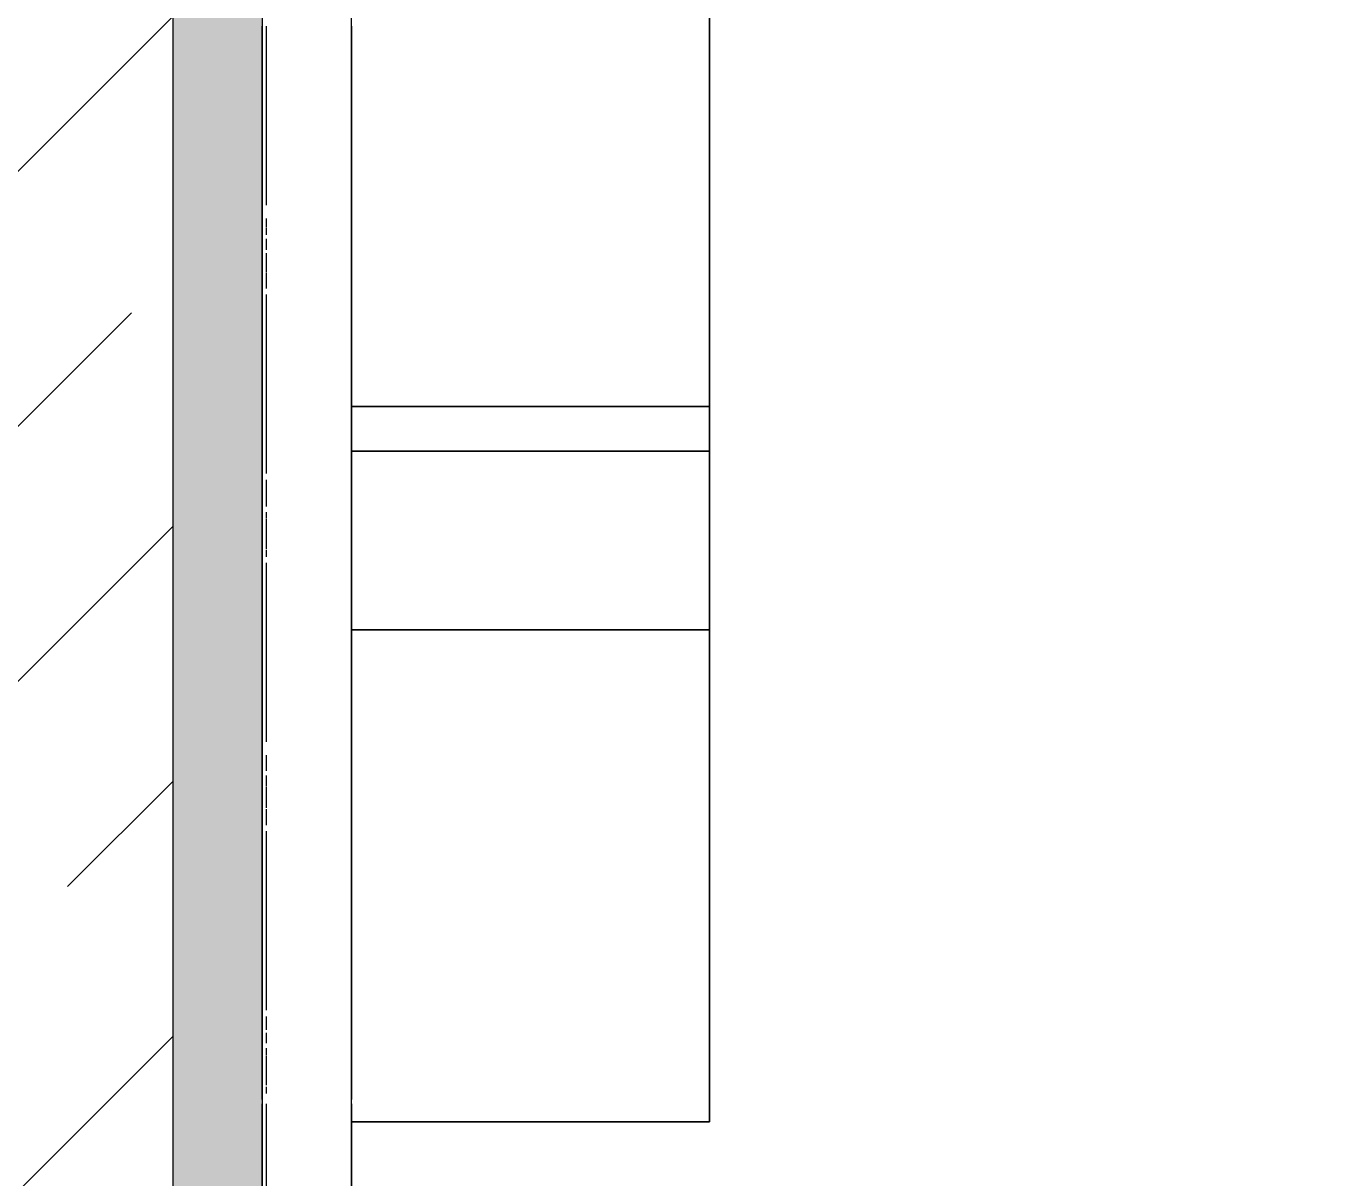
# Model space of a CAD drawing. Header units: millimetres. Extents: x 81494 to 296443, y -8553 to 29000.
# Drawn here: x 100767.2 to 101060.5, y 18767 to 19024.5 of the extents above; entities that cross this region are included whole.
import ezdxf

# ---------------------------------------------------------------- set-up
doc = ezdxf.new("R2010")
doc.units = ezdxf.units.MM
for name, color, linetype, lineweight in [('A-ANNO-DIMS', 7, 'Continuous', 9), ('A-ANNO-DIMS-100', 7, 'Continuous', 9), ('A-WALL', 7, 'Continuous', 9), ('I-WALL', 7, 'Continuous', 9)]:
    doc.layers.add(name, color=color, linetype=linetype, lineweight=lineweight)
for name, color, linetype, lineweight, true_color in [('A-WALL-1', 9, 'Continuous', 9, 0x808080), ('A-WALL-FNSH-1', 9, 'Continuous', 9, 0x808080), ('I-FURN-1', 9, 'Continuous', 9, 0x808080)]:
    doc.layers.add(name, color=color, linetype=linetype, lineweight=lineweight, true_color=true_color)
doc.styles.add('ISOCPEUR_1', font='isocpeur.ttf', dxfattribs={"width": 0.9, "height": 200})
doc.dimstyles.new('ISO-2_0_0_9К_Средний_округл2', dxfattribs={"dimscale": 304.8, "dimtxt": 199.196235, "dimasz": 0.492126, "dimexe": 0.393701, "dimexo": 0, "dimgap": 0, "dimtad": 1, "dimdec": 0, "dimrnd": 10, "dimzin": 0, "dimdsep": 46, "dimtxsty": 'ISOCPEUR_1', "dimblk1": 'OBLIQUE', "dimblk2": 'OBLIQUE', "dimsah": 1, "dimcen": 0.09, "dimdle": 0.393701, "dimazin": 0, "dimtfac": 1, "dimtdec": 4, "dimtix": 1, "dimtmove": 0, "dimatfit": 3, "dimfxl": 1, "dimtvp": 1, "dimtolj": 1, "dimtzin": 0, "dimarcsym": 2})

# ---------------------------------------------------------------- blocks, each defined once
blk = doc.blocks.new('Бизиборд лего - бизиборд 1_21б-32328682-План расстановки мебели и оборудования 1 этажа в осях 23_1-33')
at = {"layer": 'I-FURN-1'}
for p, q in [((315, 100), (-35.37, 100)), ((-35.37, 100), (315, 100)), ((315, 100), (15, 100)), ((15, 100), (315, 100)), ((365, 100), (315, 100)), ((315, 100), (365, 100)), ((315, 20), (315, 100)), ((315, 100), (315, 20)), ((365, 100), (325, 100)), ((325, 100), (325, 20)), ((325, 20), (325, 100)), ((325, 100), (365, 100)), ((365, 100), (325, 100)), ((325, 100), (325, 20)), ((325, 20), (325, 100)), ((325, 100), (365, 100)), ((475, 100), (365, 100)), ((365, 100), (475, 100)), ((475, 100), (365, 100)), ((365, 100), (475, 100)), ((365, 20), (365, 100)), ((365, 100), (365, 20)), ((475, 20), (475, 100)), ((475, 100), (475, 20)), ((475, 20), (475, 100)), ((475, 100), (475, 20)), ((500, 20), (0, 20)), ((230, 20), (270, 20)), ((270, 20), (230, 20)), ((230, 20), (270, 20)), ((270, 20), (230, 20)), ((230, 20), (270, 20)), ((270, 20), (284.91, 20)), ((284.91, 20), (270, 20)), ((270, 20), (284.91, 20)), ((284.91, 20), (270, 20)), ((270, 20), (275, 20)), ((275, 20), (270, 20)), ((270, 20), (272.93, 20)), ((271.34, 20), (270, 20)), ((270, 20), (270.34, 20)), ((284.91, 20), (270, 20)), ((270, 20), (277.41, 20)), ((284.91, 20), (270, 20)), ((270, 20), (284.91, 20)), ((284.91, 20), (270, 20)), ((270, 20), (284.91, 20)), ((284.91, 20), (270, 20)), ((270, 20), (284.91, 20)), ((284.91, 20), (270, 20)), ((270, 20), (270.34, 20)), ((270.34, 20), (270, 20)), ((270, 20), (271.34, 20)), ((284.91, 20), (270, 20)), ((270, 20), (272.93, 20)), ((271.34, 20), (270, 20)), ((270, 20), (284.91, 20)), ((284.91, 20), (270, 20)), ((270, 20), (277.41, 20)), ((275, 20), (270, 20)), ((270, 20), (271.34, 20)), ((282.59, 20), (270, 20)), ((270, 20), (271.34, 20)), ((270.34, 20), (270, 20)), ((270, 20), (284.91, 20)), ((270.34, 20), (270, 20)), ((270, 20), (284.91, 20)), ((277.41, 20), (270, 20)), ((270, 20), (284.91, 20)), ((284.91, 20), (270, 20)), ((270, 20), (270.34, 20)), ((284.91, 20), (270, 20)), ((270, 20), (284.91, 20)), ((284.91, 20), (270, 20)), ((270, 20), (284.91, 20)), ((284.91, 20), (270, 20)), ((270, 20), (284.91, 20)), ((284.91, 20), (270, 20)), ((270, 20), (284.91, 20)), ((282.59, 20), (270, 20)), ((270, 20), (284.91, 20)), ((284.91, 20), (270, 20)), ((270, 20), (284.91, 20)), ((284.91, 20), (270, 20)), ((270, 20), (290, 20)), ((290, 20), (270, 20)), ((270.34, 20), (271.34, 20)), ((270.34, 20), (271.34, 20)), ((271.34, 20), (270.34, 20)), ((272.93, 20), (270.34, 20)), ((277.41, 20), (270.34, 20)), ((270.34, 20), (280, 20)), ((272.93, 20), (271.34, 20)), ((271.34, 20), (284.91, 20)), ((271.34, 20), (275, 20)), ((272.93, 20), (271.34, 20)), ((271.34, 20), (284.91, 20)), ((272.93, 20), (271.34, 20)), ((271.34, 20), (284.91, 20)), ((271.34, 20), (284.91, 20)), ((272.93, 20), (276.63, 20)), ((276.63, 20), (272.93, 20)), ((272.93, 20), (276.63, 20)), ((276.63, 20), (272.93, 20)), ((272.93, 20), (276.63, 20)), ((272.93, 20), (275, 20)), ((275, 20), (272.93, 20)), ((275, 20), (272.93, 20)), ((272.93, 20), (277.41, 20)), ((275, 20), (272.93, 20)), ((284.91, 20), (272.93, 20)), ((275, 20), (277.41, 20)), ((277.41, 20), (275, 20)), ((275, 20), (280, 20)), ((277.41, 20), (275, 20)), ((275, 20), (282.59, 20)), ((277.41, 20), (275, 20)), ((277.41, 20), (275, 20)), ((277.41, 20), (275, 20)), ((277.41, 20), (280, 20)), ((280, 20), (277.41, 20)), ((277.41, 20), (280, 20)), ((280, 20), (277.41, 20)), ((277.41, 20), (280, 20)), ((277.41, 20), (280, 20)), ((280, 20), (277.41, 20)), ((280, 20), (277.41, 20)), ((277.41, 20), (284.91, 20)), ((280, 20), (277.41, 20)), ((277.41, 20), (284.91, 20)), ((280, 20), (277.41, 20)), ((277.41, 20), (284.91, 20)), ((284.91, 20), (277.41, 20)), ((284.91, 20), (277.41, 20)), ((284.91, 20), (277.41, 20)), ((280, 20), (282.59, 20)), ((282.59, 20), (280, 20)), ((280, 20), (282.59, 20)), ((284.91, 20), (280, 20)), ((282.59, 20), (280, 20)), ((284.91, 20), (280, 20)), ((280, 20), (284.91, 20)), ((280.77, 20), (284.9, 20)), ((284.9, 20), (280.77, 20)), ((280.77, 20), (284.9, 20)), ((284.9, 20), (280.77, 20)), ((280.77, 20), (284.9, 20)), ((282.59, 20), (284.91, 20)), ((284.91, 20), (282.59, 20)), ((282.59, 20), (284.91, 20)), ((282.59, 20), (284.91, 20)), ((284.91, 20), (282.59, 20)), ((284.91, 20), (282.59, 20)), ((284.91, 20), (282.59, 20)), ((284.91, 20), (285, 20)), ((285, 20), (284.91, 20)), ((284.91, 20), (285, 20)), ((285, 20), (284.91, 20)), ((284.91, 20), (285, 20)), ((285, 20), (284.91, 20)), ((284.91, 20), (285, 20)), ((285, 20), (284.91, 20)), ((284.91, 20), (285, 20)), ((285, 20), (284.91, 20)), ((284.91, 20), (285, 20)), ((285, 20), (284.91, 20)), ((284.91, 20), (285, 20)), ((285, 20), (284.91, 20)), ((284.91, 20), (285, 20)), ((285, 20), (284.91, 20)), ((284.91, 20), (285, 20)), ((285, 20), (284.91, 20)), ((284.91, 20), (285, 20)), ((285, 20), (284.91, 20)), ((284.91, 20), (285, 20)), ((285, 20), (284.91, 20)), ((284.91, 20), (285, 20)), ((285, 20), (284.91, 20)), ((284.91, 20), (285, 20)), ((285, 20), (284.91, 20)), ((284.91, 20), (285, 20)), ((285, 20), (284.91, 20)), ((284.91, 20), (285, 20)), ((285, 20), (284.91, 20)), ((284.91, 20), (285, 20)), ((285, 20), (284.91, 20)), ((284.91, 20), (285, 20)), ((285, 20), (284.91, 20)), ((284.91, 20), (285, 20)), ((285, 20), (284.91, 20)), ((284.91, 20), (285, 20)), ((285, 20), (284.91, 20)), ((284.91, 20), (285, 20)), ((285, 20), (284.91, 20)), ((284.91, 20), (285, 20)), ((285, 20), (284.91, 20)), ((284.91, 20), (285, 20)), ((285, 20), (284.91, 20)), ((284.91, 20), (285, 20)), ((285, 20), (284.91, 20)), ((284.91, 20), (285, 20)), ((285, 20), (284.91, 20)), ((284.91, 20), (285, 20)), ((285, 20), (284.91, 20)), ((284.91, 20), (285, 20)), ((285, 20), (284.91, 20)), ((285, 20), (288.66, 20)), ((288.66, 20), (285, 20)), ((285, 20), (288.66, 20)), ((288.66, 20), (285, 20)), ((285, 20), (288.66, 20)), ((285, 20), (290, 20)), ((290, 20), (285, 20)), ((285, 20), (290, 20)), ((290, 20), (285, 20)), ((285, 20), (288.66, 20)), ((290, 20), (285, 20)), ((285, 20), (287.07, 20)), ((290, 20), (285, 20)), ((285, 20), (288.66, 20)), ((290, 20), (285, 20)), ((285, 20), (290, 20)), ((290, 20), (285, 20)), ((285, 20), (290, 20)), ((290, 20), (285, 20)), ((285, 20), (290, 20)), ((290, 20), (285, 20)), ((285, 20), (290, 20)), ((290, 20), (285, 20)), ((285, 20), (290, 20)), ((287.07, 20), (285, 20)), ((285, 20), (290, 20)), ((289.66, 20), (285, 20)), ((285, 20), (289.66, 20)), ((289.66, 20), (285, 20)), ((285, 20), (290, 20)), ((290, 20), (285, 20)), ((285, 20), (290, 20)), ((290, 20), (285, 20)), ((285, 20), (287.07, 20)), ((287.07, 20), (285, 20)), ((285, 20), (287.07, 20)), ((287.07, 20), (285, 20)), ((285, 20), (290, 20)), ((290, 20), (285, 20)), ((285, 20), (290, 20)), ((290, 20), (285, 20)), ((285, 20), (290, 20)), ((290, 20), (285, 20)), ((285, 20), (290, 20)), ((290, 20), (285, 20)), ((285, 20), (290, 20)), ((290, 20), (285, 20)), ((285, 20), (290, 20)), ((290, 20), (285, 20)), ((285, 20), (290, 20)), ((288.66, 20), (285, 20)), ((285, 20), (287.07, 20)), ((290, 20), (285, 20)), ((285, 20), (290, 20)), ((287.07, 20), (285, 20)), ((285, 20), (290, 20)), ((290, 20), (285, 20)), ((287.07, 20), (288.66, 20)), ((289.66, 20), (287.07, 20)), ((287.07, 20), (290, 20)), ((288.66, 20), (287.07, 20)), ((287.07, 20), (290, 20)), ((290, 20), (287.07, 20)), ((287.07, 20), (290, 20)), ((290, 20), (287.07, 20)), ((288.66, 20), (289.66, 20)), ((288.66, 20), (290, 20)), ((288.66, 20), (290, 20)), ((290, 20), (288.66, 20)), ((290, 20), (288.66, 20)), ((289.66, 20), (290, 20)), ((290, 20), (289.66, 20)), ((290, 20), (289.66, 20)), ((289.66, 20), (290, 20)), ((290, 20), (289.66, 20)), ((290, 20), (315, 20)), ((315, 20), (290, 20)), ((290, 20), (315, 20)), ((315, 20), (290, 20)), ((290, 20), (315, 20)), ((315, 20), (330, 20)), ((330, 20), (315, 20)), ((315, 20), (325, 20)), ((325, 20), (330, 20)), ((330, 20), (325, 20)), ((325, 20), (330, 20)), ((330, 20), (325, 20)), ((325, 20), (330, 20)), ((330, 20), (330.34, 20)), ((330.34, 20), (330, 20)), ((330, 20), (330.34, 20)), ((330.34, 20), (330, 20)), ((330, 20), (330.34, 20)), ((330.34, 20), (330, 20)), ((330, 20), (330.34, 20)), ((330.34, 20), (330, 20)), ((330, 20), (330.34, 20)), ((330.34, 20), (330, 20)), ((330, 20), (330.34, 20)), ((330.34, 20), (330, 20)), ((330, 20), (330.34, 20)), ((330.34, 20), (330, 20)), ((330, 20), (330.34, 20)), ((330.34, 20), (330, 20)), ((330, 20), (330.34, 20)), ((330.34, 20), (330, 20)), ((330, 20), (330.34, 20)), ((330.34, 20), (330, 20)), ((330, 20), (330.34, 20)), ((330.34, 20), (330, 20)), ((330, 20), (330.34, 20)), ((330.34, 20), (330, 20)), ((330, 20), (330.34, 20)), ((330.34, 20), (330, 20)), ((330, 20), (330.34, 20)), ((330.34, 20), (330, 20)), ((330, 20), (330.34, 20)), ((330.34, 20), (330, 20)), ((330, 20), (330.34, 20)), ((330.34, 20), (330, 20)), ((330, 20), (330.34, 20)), ((330.34, 20), (330, 20)), ((330, 20), (330.34, 20)), ((330.34, 20), (330, 20)), ((330, 20), (330.34, 20)), ((330.34, 20), (330, 20)), ((330, 20), (330.34, 20)), ((330.34, 20), (330, 20)), ((330, 20), (330.34, 20)), ((330.34, 20), (330, 20)), ((330, 20), (330.34, 20)), ((330.34, 20), (330, 20)), ((330, 20), (330.34, 20)), ((330.34, 20), (330, 20)), ((330, 20), (330.34, 20)), ((330.34, 20), (330, 20)), ((330, 20), (330.34, 20)), ((330.34, 20), (330, 20)), ((330, 20), (330.34, 20)), ((330.34, 20), (330, 20)), ((330, 20), (350, 20)), ((350, 20), (330, 20)), ((330.34, 20), (330.37, 20)), ((330.37, 20), (330.34, 20)), ((330.34, 20), (330.37, 20)), ((330.37, 20), (330.34, 20)), ((330.34, 20), (330.37, 20)), ((330.37, 20), (330.34, 20)), ((330.34, 20), (330.37, 20)), ((330.37, 20), (330.34, 20)), ((330.34, 20), (330.37, 20)), ((330.37, 20), (330.34, 20)), ((330.34, 20), (330.37, 20)), ((330.37, 20), (330.34, 20)), ((330.34, 20), (330.37, 20)), ((330.37, 20), (330.34, 20)), ((330.34, 20), (330.37, 20)), ((330.37, 20), (330.34, 20)), ((330.34, 20), (330.37, 20)), ((330.37, 20), (330.34, 20)), ((330.34, 20), (330.37, 20)), ((330.37, 20), (330.34, 20)), ((330.34, 20), (330.37, 20)), ((330.37, 20), (330.34, 20)), ((330.34, 20), (330.37, 20)), ((330.37, 20), (330.34, 20)), ((330.34, 20), (330.37, 20)), ((330.37, 20), (330.34, 20)), ((330.34, 20), (330.37, 20)), ((330.37, 20), (330.34, 20)), ((330.34, 20), (330.37, 20)), ((330.37, 20), (330.34, 20)), ((330.34, 20), (330.37, 20)), ((330.37, 20), (330.34, 20)), ((330.34, 20), (330.37, 20)), ((330.37, 20), (330.34, 20)), ((330.34, 20), (330.37, 20)), ((330.37, 20), (330.34, 20)), ((330.34, 20), (330.37, 20)), ((330.37, 20), (330.34, 20)), ((330.34, 20), (330.37, 20)), ((330.37, 20), (330.34, 20)), ((330.34, 20), (330.37, 20)), ((330.37, 20), (330.34, 20)), ((330.34, 20), (330.37, 20)), ((330.37, 20), (330.34, 20)), ((330.34, 20), (330.37, 20)), ((330.37, 20), (330.34, 20)), ((330.34, 20), (330.37, 20)), ((330.37, 20), (330.34, 20)), ((330.34, 20), (330.37, 20)), ((330.37, 20), (330.34, 20)), ((330.34, 20), (330.37, 20)), ((330.37, 20), (330.34, 20)), ((330.37, 20), (335, 20)), ((335, 20), (330.37, 20)), ((330.37, 20), (350, 20)), ((350, 20), (330.37, 20)), ((330.37, 20), (331.34, 20)), ((348.66, 20), (330.37, 20)), ((330.37, 20), (350, 20)), ((345, 20), (330.37, 20)), ((330.37, 20), (340, 20)), ((332.93, 20), (330.37, 20)), ((330.37, 20), (337.41, 20)), ((332.93, 20), (330.37, 20)), ((330.37, 20), (350, 20)), ((350, 20), (330.37, 20)), ((330.37, 20), (350, 20)), ((350, 20), (330.37, 20)), ((330.37, 20), (350, 20)), ((350, 20), (330.37, 20)), ((330.37, 20), (331.34, 20)), ((331.34, 20), (330.37, 20)), ((330.37, 20), (348.66, 20)), ((350, 20), (330.37, 20)), ((330.37, 20), (335, 20)), ((350, 20), (330.37, 20)), ((330.37, 20), (331.34, 20)), ((335, 20), (330.37, 20)), ((330.37, 20), (350, 20)), ((350, 20), (330.37, 20)), ((330.37, 20), (331.34, 20)), ((335, 20), (330.37, 20)), ((330.37, 20), (331.34, 20)), ((347.07, 20), (330.37, 20)), ((330.37, 20), (350, 20)), ((332.93, 20), (330.37, 20)), ((330.37, 20), (335, 20)), ((335, 20), (330.37, 20)), ((330.37, 20), (350, 20)), ((350, 20), (330.37, 20)), ((330.37, 20), (331.34, 20)), ((350, 20), (330.37, 20)), ((330.37, 20), (350, 20)), ((350, 20), (330.37, 20)), ((330.37, 20), (350, 20)), ((350, 20), (330.37, 20)), ((330.37, 20), (340, 20)), ((347.07, 20), (330.37, 20)), ((330.37, 20), (332.93, 20)), ((350, 20), (330.37, 20)), ((330.37, 20), (347.07, 20)), ((350, 20), (330.37, 20)), ((330.37, 20), (350, 20)), ((350, 20), (330.37, 20)), ((331.34, 20), (346.92, 20)), ((346.92, 20), (331.34, 20)), ((331.34, 20), (346.92, 20)), ((346.92, 20), (331.34, 20)), ((331.34, 20), (346.92, 20)), ((346.92, 20), (331.34, 20)), ((331.34, 20), (346.92, 20)), ((331.34, 20), (332.93, 20)), ((331.34, 20), (332.93, 20)), ((348.66, 20), (331.34, 20)), ((331.34, 20), (332.93, 20)), ((331.34, 20), (332.93, 20)), ((331.34, 20), (332.93, 20)), ((331.34, 20), (332.93, 20)), ((332.93, 20), (335, 20)), ((337.41, 20), (332.93, 20)), ((335, 20), (332.93, 20)), ((332.93, 20), (335, 20)), ((332.93, 20), (335, 20)), ((332.93, 20), (337.41, 20)), ((332.93, 20), (335, 20)), ((335, 20), (332.93, 20)), ((332.93, 20), (335, 20)), ((332.93, 20), (350, 20)), ((335, 20), (337.41, 20)), ((337.41, 20), (335, 20)), ((335, 20), (337.41, 20)), ((337.41, 20), (335, 20)), ((335, 20), (340, 20)), ((335, 20), (337.41, 20)), ((335, 20), (349.66, 20)), ((348.66, 20), (335, 20)), ((342.59, 20), (335, 20)), ((335, 20), (337.41, 20)), ((340, 20), (335, 20)), ((335, 20), (340, 20)), ((348.66, 20), (335, 20)), ((335, 20), (337.41, 20)), ((337.41, 20), (349.66, 20)), ((340, 20), (337.41, 20)), ((337.41, 20), (340, 20)), ((345, 20), (337.41, 20)), ((337.41, 20), (350, 20)), ((350, 20), (337.41, 20)), ((337.41, 20), (350, 20)), ((337.41, 20), (350, 20)), ((337.41, 20), (340, 20)), ((337.41, 20), (340, 20)), ((342.59, 20), (340, 20)), ((340, 20), (342.59, 20)), ((340, 20), (350, 20)), ((340, 20), (350, 20)), ((340, 20), (342.59, 20)), ((348.66, 20), (340, 20)), ((340, 20), (348.66, 20)), ((340, 20), (342.59, 20)), ((340, 20), (342.59, 20)), ((345, 20), (342.59, 20)), ((342.59, 20), (345, 20)), ((349.66, 20), (342.59, 20)), ((342.59, 20), (345, 20)), ((342.59, 20), (345, 20)), ((342.59, 20), (349.66, 20)), ((348.66, 20), (345, 20)), ((345, 20), (347.07, 20)), ((347.07, 20), (345, 20)), ((350, 20), (345, 20)), ((345, 20), (347.07, 20)), ((345, 20), (350, 20)), ((347.07, 20), (348.66, 20)), ((348.66, 20), (347.07, 20)), ((347.07, 20), (348.66, 20)), ((348.66, 20), (347.07, 20)), ((347.07, 20), (348.66, 20)), ((348.66, 20), (347.07, 20)), ((347.07, 20), (348.66, 20)), ((347.07, 20), (348.66, 20)), ((350, 20), (347.07, 20)), ((347.07, 20), (348.66, 20)), ((349.66, 20), (347.07, 20)), ((350, 20), (347.07, 20)), ((347.07, 20), (350, 20)), ((350, 20), (348.66, 20)), ((348.66, 20), (349.66, 20)), ((349.66, 20), (348.66, 20)), ((350, 20), (348.66, 20)), ((348.66, 20), (350, 20)), ((350, 20), (348.66, 20)), ((348.66, 20), (349.66, 20)), ((349.66, 20), (348.66, 20)), ((348.66, 20), (350, 20)), ((350, 20), (348.66, 20)), ((349.66, 20), (350, 20)), ((349.66, 20), (350, 20)), ((350, 20), (349.66, 20)), ((349.66, 20), (350, 20)), ((350, 20), (349.66, 20)), ((349.66, 20), (350, 20)), ((350, 20), (349.66, 20)), ((350, 20), (349.66, 20)), ((349.66, 20), (350, 20)), ((350, 20), (365, 20)), ((365, 20), (350, 20)), ((350, 20), (365, 20)), ((365, 20), (350, 20)), ((350, 20), (365, 20)), ((365, 20), (350, 20)), ((350, 20), (365, 20)), ((365, 20), (390, 20)), ((390, 20), (365, 20)), ((365, 20), (390, 20)), ((390, 20), (365, 20)), ((365, 20), (390, 20)), ((390, 20), (410, 20)), ((410, 20), (390, 20)), ((390, 20), (410, 20)), ((410, 20), (390, 20)), ((390, 20), (390.34, 20)), ((400, 20), (390, 20)), ((390, 20), (395, 20)), ((397.41, 20), (390, 20)), ((390, 20), (410, 20)), ((410, 20), (390, 20)), ((390, 20), (410, 20)), ((395, 20), (390, 20)), ((390, 20), (400, 20)), ((410, 20), (390, 20)), ((390, 20), (410, 20)), ((410, 20), (390, 20)), ((390, 20), (408.66, 20)), ((395, 20), (390, 20)), ((390, 20), (392.93, 20)), ((410, 20), (390, 20)), ((390, 20), (390.34, 20)), ((410, 20), (390, 20)), ((390, 20), (407.07, 20)), ((410, 20), (390, 20)), ((390, 20), (410, 20)), ((391.34, 20), (390, 20)), ((390, 20), (410, 20)), ((392.93, 20), (390, 20)), ((390, 20), (392.93, 20)), ((392.93, 20), (390, 20)), ((390, 20), (390.34, 20)), ((410, 20), (390, 20)), ((390, 20), (391.34, 20)), ((391.34, 20), (390, 20)), ((390, 20), (395, 20)), ((410, 20), (390, 20)), ((390, 20), (410, 20)), ((410, 20), (390, 20)), ((390, 20), (410, 20)), ((410, 20), (390, 20)), ((390, 20), (410, 20)), ((410, 20), (390, 20)), ((390, 20), (410, 20)), ((410, 20), (390, 20)), ((390, 20), (400, 20)), ((391.34, 20), (390, 20)), ((390, 20), (391.34, 20)), ((391.34, 20), (390, 20)), ((390, 20), (410, 20)), ((410, 20), (390, 20)), ((390, 20), (410, 20)), ((405, 20), (390, 20)), ((390, 20), (410, 20)), ((410, 20), (390, 20)), ((390.34, 20), (391.34, 20)), ((390.34, 20), (410, 20)), ((390.34, 20), (392.93, 20)), ((391.34, 20), (392.93, 20)), ((402.59, 20), (391.34, 20)), ((391.34, 20), (397.41, 20)), ((402.59, 20), (391.34, 20)), ((410, 20), (391.34, 20)), ((391.34, 20), (400, 20)), ((408.66, 20), (391.34, 20)), ((392.93, 20), (396.53, 20)), ((396.53, 20), (392.93, 20)), ((392.93, 20), (396.53, 20)), ((396.53, 20), (392.93, 20)), ((392.93, 20), (396.53, 20)), ((392.93, 20), (395, 20)), ((392.93, 20), (410, 20)), ((410, 20), (392.93, 20)), ((392.93, 20), (395, 20)), ((410, 20), (392.93, 20)), ((392.93, 20), (402.59, 20)), ((395, 20), (397.41, 20)), ((395, 20), (400, 20)), ((410, 20), (395, 20)), ((402.59, 20), (395, 20)), ((395, 20), (409.66, 20)), ((395, 20), (410, 20)), ((397.41, 20), (404.79, 20)), ((404.79, 20), (397.41, 20)), ((397.41, 20), (404.79, 20)), ((404.79, 20), (397.41, 20)), ((397.41, 20), (404.79, 20)), ((397.41, 20), (400, 20)), ((410, 20), (397.41, 20)), ((397.41, 20), (405, 20)), ((400, 20), (402.59, 20)), ((402.59, 20), (400, 20)), ((400, 20), (410, 20)), ((400, 20), (410, 20)), ((400, 20), (402.59, 20)), ((400, 20), (410, 20)), ((402.59, 20), (405, 20)), ((405, 20), (402.59, 20)), ((409.66, 20), (402.59, 20)), ((410, 20), (402.59, 20)), ((402.59, 20), (405, 20)), ((405, 20), (402.59, 20)), ((402.59, 20), (410, 20)), ((405, 20), (408.66, 20)), ((408.66, 20), (405, 20)), ((405, 20), (408.66, 20)), ((408.66, 20), (405, 20)), ((405, 20), (408.66, 20)), ((405, 20), (407.07, 20)), ((407.07, 20), (405, 20)), ((405, 20), (410, 20)), ((405, 20), (408.66, 20)), ((408.66, 20), (405, 20)), ((410, 20), (405, 20)), ((407.07, 20), (408.66, 20)), ((408.66, 20), (407.07, 20)), ((407.07, 20), (408.66, 20)), ((408.66, 20), (409.66, 20)), ((409.66, 20), (408.66, 20)), ((408.66, 20), (410, 20)), ((408.66, 20), (410, 20)), ((408.66, 20), (410, 20)), ((409.66, 20), (408.66, 20)), ((410, 20), (408.66, 20)), ((409.66, 20), (410, 20)), ((410, 20), (409.66, 20)), ((410, 20), (409.66, 20)), ((409.66, 20), (410, 20)), ((410, 20), (409.66, 20)), ((410, 20), (450, 20)), ((450, 20), (410, 20)), ((410, 20), (450, 20)), ((450, 20), (410, 20)), ((410, 20), (450, 20)), ((450, 20), (462.59, 20)), ((462.59, 20), (450, 20)), ((450, 20), (462.59, 20)), ((460, 20), (450, 20)), ((450, 20), (462.59, 20)), ((460, 20), (450, 20)), ((450, 20), (452.93, 20)), ((462.59, 20), (450, 20)), ((450, 20), (462.59, 20)), ((462.59, 20), (450, 20)), ((450, 20), (462.59, 20)), ((462.59, 20), (450, 20)), ((450, 20), (462.59, 20)), ((462.59, 20), (450, 20)), ((450, 20), (462.59, 20)), ((462.59, 20), (450, 20)), ((450, 20), (451.34, 20)), ((450.34, 20), (450, 20)), ((450, 20), (462.59, 20)), ((462.59, 20), (450, 20)), ((450, 20), (450.34, 20)), ((452.93, 20), (450, 20)), ((450, 20), (462.59, 20)), ((462.59, 20), (450, 20)), ((450, 20), (452.93, 20)), ((462.59, 20), (450, 20)), ((450, 20), (462.59, 20)), ((462.59, 20), (450, 20)), ((450, 20), (452.93, 20)), ((451.34, 20), (450, 20)), ((450, 20), (450.34, 20)), ((452.93, 20), (450, 20)), ((450, 20), (460, 20)), ((450.34, 20), (450, 20)), ((450, 20), (455, 20)), ((450.34, 20), (450, 20)), ((450, 20), (462.59, 20)), ((462.59, 20), (450, 20)), ((450, 20), (462.59, 20)), ((462.59, 20), (450, 20)), ((450, 20), (462.59, 20)), ((462.59, 20), (450, 20)), ((450, 20), (462.59, 20)), ((462.59, 20), (450, 20)), ((450, 20), (451.34, 20)), ((452.93, 20), (450, 20)), ((450, 20), (455, 20)), ((462.59, 20), (450, 20)), ((450, 20), (462.59, 20)), ((451.34, 20), (450, 20)), ((450, 20), (462.59, 20)), ((450.34, 20), (450, 20)), ((450, 20), (470, 20)), ((470, 20), (450, 20)), ((451.34, 20), (450.34, 20)), ((450.34, 20), (451.34, 20)), ((450.34, 20), (451.34, 20)), ((462.59, 20), (450.34, 20)), ((462.59, 20), (450.34, 20)), ((452.93, 20), (450.34, 20)), ((451.34, 20), (454.4, 20)), ((454.4, 20), (451.34, 20)), ((451.34, 20), (454.4, 20)), ((454.4, 20), (451.34, 20)), ((451.34, 20), (454.4, 20)), ((451.34, 20), (462.59, 20)), ((452.93, 20), (451.34, 20)), ((451.34, 20), (452.93, 20)), ((455, 20), (451.34, 20)), ((451.34, 20), (462.59, 20)), ((451.34, 20), (462.59, 20)), ((462.59, 20), (451.34, 20)), ((452.93, 20), (462.59, 20)), ((457.41, 20), (452.93, 20)), ((452.93, 20), (455, 20)), ((455, 20), (452.93, 20)), ((452.93, 20), (460, 20)), ((452.93, 20), (462.59, 20)), ((457.41, 20), (452.93, 20)), ((460, 20), (452.93, 20)), ((460, 20), (452.93, 20)), ((455, 20), (457.41, 20)), ((457.41, 20), (455, 20)), ((455, 20), (457.41, 20)), ((457.41, 20), (455, 20)), ((455, 20), (457.41, 20)), ((455, 20), (457.41, 20)), ((462.59, 20), (455, 20)), ((462.59, 20), (455, 20)), ((455, 20), (462.59, 20)), ((455, 20), (462.59, 20)), ((462.59, 20), (457.41, 20)), ((457.41, 20), (460, 20)), ((462.59, 20), (457.41, 20)), ((458.54, 20), (462.59, 20)), ((462.59, 20), (458.54, 20)), ((458.54, 20), (462.59, 20)), ((462.59, 20), (458.54, 20)), ((458.54, 20), (462.59, 20)), ((462.59, 20), (460, 20)), ((462.59, 20), (460, 20)), ((460, 20), (462.59, 20)), ((460, 20), (462.59, 20)), ((460, 20), (462.59, 20)), ((462.59, 20), (460, 20)), ((462.59, 20), (460, 20)), ((462.59, 20), (462.68, 20)), ((462.68, 20), (462.59, 20)), ((462.59, 20), (462.68, 20)), ((462.68, 20), (462.59, 20)), ((462.59, 20), (462.68, 20)), ((462.68, 20), (462.59, 20)), ((462.59, 20), (462.68, 20)), ((462.68, 20), (462.59, 20)), ((462.59, 20), (462.68, 20)), ((462.68, 20), (462.59, 20)), ((462.59, 20), (462.68, 20)), ((462.68, 20), (462.59, 20)), ((462.59, 20), (462.68, 20)), ((462.68, 20), (462.59, 20)), ((462.59, 20), (462.68, 20)), ((462.68, 20), (462.59, 20)), ((462.59, 20), (462.68, 20)), ((462.68, 20), (462.59, 20)), ((462.59, 20), (462.68, 20)), ((462.68, 20), (462.59, 20)), ((462.59, 20), (462.68, 20)), ((462.68, 20), (462.59, 20)), ((462.59, 20), (462.68, 20)), ((462.68, 20), (462.59, 20)), ((462.59, 20), (462.68, 20)), ((462.68, 20), (462.59, 20)), ((462.59, 20), (462.68, 20)), ((462.68, 20), (462.59, 20)), ((462.59, 20), (462.68, 20)), ((462.68, 20), (462.59, 20)), ((462.59, 20), (462.68, 20)), ((462.68, 20), (462.59, 20)), ((462.59, 20), (462.68, 20)), ((462.68, 20), (462.59, 20)), ((462.59, 20), (462.68, 20)), ((462.68, 20), (462.59, 20)), ((462.59, 20), (462.68, 20)), ((462.68, 20), (462.59, 20)), ((462.59, 20), (462.68, 20)), ((462.68, 20), (462.59, 20)), ((462.59, 20), (462.68, 20)), ((462.68, 20), (462.59, 20)), ((462.59, 20), (462.68, 20)), ((462.68, 20), (462.59, 20)), ((462.59, 20), (462.68, 20)), ((462.68, 20), (462.59, 20)), ((462.59, 20), (462.68, 20)), ((462.68, 20), (462.59, 20)), ((462.59, 20), (462.68, 20)), ((462.68, 20), (462.59, 20)), ((462.59, 20), (462.68, 20)), ((462.68, 20), (462.59, 20)), ((462.67, 20), (466.81, 20)), ((466.81, 20), (462.67, 20)), ((462.67, 20), (466.81, 20)), ((466.81, 20), (462.67, 20)), ((462.67, 20), (466.81, 20)), ((462.68, 20), (470, 20)), ((470, 20), (462.68, 20)), ((462.68, 20), (470, 20)), ((470, 20), (462.68, 20)), ((462.68, 20), (470, 20)), ((465, 20), (462.68, 20)), ((462.68, 20), (469.66, 20)), ((470, 20), (462.68, 20)), ((462.68, 20), (470, 20)), ((470, 20), (462.68, 20)), ((462.68, 20), (470, 20)), ((469.66, 20), (462.68, 20)), ((462.68, 20), (470, 20)), ((470, 20), (462.68, 20)), ((462.68, 20), (470, 20)), ((470, 20), (462.68, 20)), ((462.68, 20), (470, 20)), ((465, 20), (462.68, 20)), ((462.68, 20), (467.07, 20)), ((470, 20), (462.68, 20)), ((462.68, 20), (465, 20)), ((470, 20), (462.68, 20)), ((462.68, 20), (470, 20)), ((470, 20), (462.68, 20)), ((462.68, 20), (470, 20)), ((470, 20), (462.68, 20)), ((462.68, 20), (470, 20)), ((470, 20), (462.68, 20)), ((462.68, 20), (470, 20)), ((469.66, 20), (462.68, 20)), ((462.68, 20), (470, 20)), ((470, 20), (462.68, 20)), ((462.68, 20), (467.07, 20)), ((470, 20), (462.68, 20)), ((462.68, 20), (467.07, 20)), ((470, 20), (462.68, 20)), ((462.68, 20), (470, 20)), ((470, 20), (462.68, 20)), ((462.68, 20), (470, 20)), ((470, 20), (462.68, 20)), ((462.68, 20), (470, 20)), ((470, 20), (462.68, 20)), ((462.68, 20), (470, 20)), ((470, 20), (462.68, 20)), ((462.68, 20), (470, 20)), ((470, 20), (462.68, 20)), ((462.68, 20), (470, 20)), ((470, 20), (462.68, 20)), ((462.68, 20), (470, 20)), ((470, 20), (462.68, 20)), ((462.68, 20), (470, 20)), ((470, 20), (462.68, 20)), ((467.07, 20), (465, 20)), ((470, 20), (465, 20)), ((465, 20), (470, 20)), ((467.07, 20), (468.66, 20)), ((468.66, 20), (467.07, 20)), ((467.07, 20), (468.66, 20)), ((468.66, 20), (467.07, 20)), ((467.07, 20), (468.66, 20)), ((468.66, 20), (467.07, 20)), ((467.07, 20), (470, 20)), ((467.07, 20), (470, 20)), ((467.07, 20), (470, 20)), ((469.66, 20), (468.66, 20)), ((470, 20), (469.66, 20)), ((469.66, 20), (470, 20)), ((470, 20), (469.66, 20)), ((470, 20), (469.66, 20)), ((470.94, 20), (475, 20)), ((475, 20), (470.94, 20)), ((470.94, 20), (475, 20)), ((475, 20), (470.94, 20)), ((470.94, 20), (475, 20)), ((475, 20), (500, 20)), ((0, 0), (500, 0)), ((284.91, 0), (270, 0)), ((270, 0), (284.91, 0)), ((284.91, 0), (270, 0)), ((270, 0), (284.91, 0)), ((284.91, 0), (270, 0)), ((270, 0), (284.91, 0)), ((284.91, 0), (270, 0)), ((270, 0), (284.91, 0)), ((284.91, 0), (270, 0)), ((270, 0), (284.91, 0)), ((284.91, 0), (270, 0)), ((270, 0), (284.91, 0)), ((290, 0), (270, 0)), ((270, 0), (290, 0)), ((285, 0), (284.91, 0)), ((284.91, 0), (285, 0)), ((285, 0), (284.91, 0)), ((284.91, 0), (285, 0)), ((285, 0), (284.91, 0)), ((284.91, 0), (285, 0)), ((285, 0), (284.91, 0)), ((284.91, 0), (285, 0)), ((285, 0), (284.91, 0)), ((284.91, 0), (285, 0)), ((285, 0), (284.91, 0)), ((284.91, 0), (285, 0)), ((290, 0), (285, 0)), ((285, 0), (290, 0)), ((290, 0), (285, 0)), ((285, 0), (290, 0)), ((290, 0), (285, 0)), ((285, 0), (290, 0)), ((290, 0), (285, 0)), ((285, 0), (290, 0)), ((290, 0), (285, 0)), ((285, 0), (290, 0)), ((290, 0), (285, 0)), ((285, 0), (290, 0)), ((330.34, 0), (330, 0)), ((330, 0), (330.34, 0)), ((330.34, 0), (330, 0)), ((330, 0), (330.34, 0)), ((330.34, 0), (330, 0)), ((330, 0), (330.34, 0)), ((330.34, 0), (330, 0)), ((330, 0), (330.34, 0)), ((330.34, 0), (330, 0)), ((330, 0), (330.34, 0)), ((330.34, 0), (330, 0)), ((330, 0), (330.34, 0)), ((350, 0), (330, 0)), ((330, 0), (350, 0)), ((330.37, 0), (330.34, 0)), ((330.34, 0), (330.37, 0)), ((330.37, 0), (330.34, 0)), ((330.34, 0), (330.37, 0)), ((330.37, 0), (330.34, 0)), ((330.34, 0), (330.37, 0)), ((330.37, 0), (330.34, 0)), ((330.34, 0), (330.37, 0)), ((330.37, 0), (330.34, 0)), ((330.34, 0), (330.37, 0)), ((330.37, 0), (330.34, 0)), ((330.34, 0), (330.37, 0)), ((350, 0), (330.37, 0)), ((330.37, 0), (350, 0)), ((350, 0), (330.37, 0)), ((330.37, 0), (350, 0)), ((350, 0), (330.37, 0)), ((330.37, 0), (350, 0)), ((331.34, 0), (330.37, 0)), ((330.37, 0), (350, 0)), ((350, 0), (330.37, 0)), ((330.37, 0), (350, 0)), ((350, 0), (330.37, 0)), ((330.37, 0), (350, 0)), ((350, 0), (331.34, 0)), ((410, 0), (390, 0)), ((390, 0), (410, 0)), ((410, 0), (390, 0)), ((390, 0), (410, 0)), ((410, 0), (390, 0)), ((390, 0), (405, 0)), ((410, 0), (390, 0)), ((390, 0), (400, 0)), ((410, 0), (390, 0)), ((390, 0), (410, 0)), ((410, 0), (390, 0)), ((390, 0), (410, 0)), ((410, 0), (390, 0)), ((390, 0), (410, 0)), ((400, 0), (410, 0)), ((405, 0), (410, 0)), ((462.59, 0), (450, 0)), ((450, 0), (462.59, 0)), ((450.34, 0), (450, 0)), ((450, 0), (452.93, 0)), ((462.59, 0), (450, 0)), ((450, 0), (452.93, 0)), ((462.59, 0), (450, 0)), ((450, 0), (462.59, 0)), ((462.59, 0), (450, 0)), ((450, 0), (462.59, 0)), ((462.59, 0), (450, 0)), ((450, 0), (455, 0)), ((470, 0), (450, 0)), ((450, 0), (470, 0)), ((462.59, 0), (450.34, 0)), ((452.93, 0), (462.59, 0)), ((452.93, 0), (455, 0)), ((455, 0), (457.41, 0)), ((455, 0), (457.41, 0)), ((457.41, 0), (460, 0)), ((457.41, 0), (460, 0)), ((460, 0), (462.59, 0)), ((460, 0), (462.59, 0)), ((462.68, 0), (462.59, 0)), ((462.59, 0), (462.68, 0)), ((462.68, 0), (462.59, 0)), ((462.59, 0), (462.68, 0)), ((462.68, 0), (462.59, 0)), ((462.59, 0), (462.68, 0)), ((462.68, 0), (462.59, 0)), ((462.59, 0), (462.68, 0)), ((462.68, 0), (462.59, 0)), ((462.59, 0), (462.68, 0)), ((462.68, 0), (462.59, 0)), ((462.59, 0), (462.68, 0)), ((470, 0), (462.68, 0)), ((462.68, 0), (468.66, 0)), ((470, 0), (462.68, 0)), ((462.68, 0), (467.07, 0)), ((468.66, 0), (462.68, 0)), ((462.68, 0), (465, 0)), ((465, 0), (462.68, 0)), ((462.68, 0), (467.07, 0)), ((470, 0), (462.68, 0)), ((462.68, 0), (470, 0)), ((470, 0), (462.68, 0)), ((462.68, 0), (470, 0)), ((465, 0), (467.07, 0)), ((470, 0), (465, 0)), ((467.07, 0), (470, 0)), ((467.07, 0), (468.66, 0)), ((467.07, 0), (470, 0)), ((468.66, 0), (470, 0)), ((470, 0), (468.66, 0)), ((468.66, 0), (470, 0))]:
    blk.add_line(p, q, dxfattribs=at)
blk = doc.blocks.new('DIMBLOCK55-План расстановки мебели и оборудования 1 этажа в осях 23_1-33')
at = {"layer": 'A-ANNO-DIMS-100'}
for p, q in [((101270.62, 19374.5), (101270.62, 17631)), ((100920, 19254.5), (101390.62, 19254.5)), ((101270.62, 19254.5), (100920, 19254.5)), ((101376.69, 17751), (101150.62, 17751)), ((101270.62, 17751), (101376.69, 17751))]:
    blk.add_line(p, q, dxfattribs=at)
at = {"layer": 'A-ANNO-DIMS-100', "lineweight": 20}
for p, q in [((101270.62, 19254.5), (101195.62, 19329.5)), ((101270.62, 19254.5), (101345.62, 19179.5)), ((101270.62, 17751), (101195.62, 17826)), ((101270.62, 17751), (101345.62, 17676))]:
    blk.add_line(p, q, dxfattribs=at)
at = {"layer": 'A-ANNO-DIMS-100', "color": 0, "insert": (101009.33, 18267.16), "char_height": 200, "width": 565.4109, "attachment_point": 1, "rotation": 90, "line_spacing_factor": 1.149209, "style": 'ISOCPEUR_1'}
blk.add_mtext('1500', dxfattribs=at)
blk = doc.blocks.new('_Oblique')
at = {"color": 0, "linetype": 'ByBlock', "lineweight": -2}
blk.add_line((-0.5, -0.5), (0.5, 0.5), dxfattribs=at)

msp = doc.modelspace()

# ---------------------------------------------------------------- hatches: boundary and pattern name
at = {"layer": 'I-WALL'}
h = msp.add_hatch(dxfattribs=at)
h.set_pattern_fill('FP_2', color=256, style=0, pattern_type=2)
h.set_pattern_definition([(45, (0, 0), (-57.024626, 57.024626), []), (45, (57.025, 0), (-57.024626, 57.024626), [100.806, -20.161, 3.353, -16.808])])
h.paths.add_polyline_path([(100800, 17750), (100800, 21400), (100580, 21400), (100580, 17750), (100644.79, 17750)])
h = msp.add_hatch(dxfattribs=at)
h.set_pattern_fill('FP_67', color=256, style=0, pattern_type=2)
h.set_pattern_definition([(0, (0, 0), (121.92, 30.48), [10.058, -81.382, 10.058, -81.382, -487.68]), (0, (0, 0), (121.92, 30.48), [-182.88, 10.058, -172.822, 10.058, -81.382, -213.36]), (0, (0, 0), (121.92, 30.48), [-457.2, 10.058, -50.902, 10.058, -142.342]), (120, (45.72, 15.24), (-87.356454, 90.345817), [10.058, -81.382, 10.058, -81.382, -487.68]), (120, (45.72, 15.24), (-87.356454, 90.345817), [-182.88, 10.058, -172.822, 10.058, -81.382, -213.36]), (120, (45.72, 15.24), (-87.356454, 90.345817), [-457.2, 10.058, -50.902, 10.058, -142.342]), (240, (60.96, 76.2), (-34.563546, -120.825817), [10.058, -81.382, 10.058, -81.382, -487.68]), (240, (60.96, 76.2), (-34.563546, -120.825817), [-182.88, 10.058, -172.822, 10.058, -81.382, -213.36]), (240, (60.96, 76.2), (-34.563546, -120.825817), [-457.2, 10.058, -50.902, 10.058, -142.342])])
h.paths.add_polyline_path([(100816.36, 17750), (100820, 17750), (100820, 20791.5), (100800, 20791.5), (100800, 17750)])

# ---------------------------------------------------------------- linework, layer by layer
at = {"layer": 'A-WALL'}
for p, q in [((100820, 18984.5), (100820, 19024.5)), ((100820, 18977.87), (100820, 18981.57)), ((100820, 18974.5), (100820, 18977.09)), ((100820, 18969.6), (100820, 18973.73)), ((100820, 18965.84), (100820, 18969.5)), ((100820, 18924.5), (100820, 18964.5)), ((100820, 18907.58), (100820, 18923.16)), ((100820, 18905.84), (100820, 18907.43)), ((100820, 18864.5), (100820, 18904.5)), ((100820, 18857.97), (100820, 18861.57)), ((100820, 18849.71), (100820, 18857.09)), ((100820, 18845.84), (100820, 18849.5)), ((100820, 18804.5), (100820, 18844.5)), ((100820, 18800.1), (100820, 18803.16)), ((100820, 18797.09), (100820, 18799.5)), ((100820, 18791.91), (100820, 18795.96)), ((100820, 18787.69), (100820, 18791.83)), ((100820, 18785.84), (100820, 18787.43)), ((100820, 18724.5), (100820, 18783.56))]:
    msp.add_line(p, q, dxfattribs=at)
at = {"layer": 'A-WALL-1'}
msp.add_line((100800, 21400), (100800, 17530), dxfattribs=at)
at = {"layer": 'A-WALL-FNSH-1'}
for p, q in [((100821, 18984.48), (100821, 19024.5)), ((100821, 18979.5), (100821, 18981.47)), ((100821, 18977.87), (100821, 18979.38)), ((100821, 18974.5), (100821, 18976.96)), ((100821, 18971.91), (100821, 18973.73)), ((100821, 18969.6), (100821, 18971.79)), ((100821, 18967.43), (100821, 18969.4)), ((100821, 18965.84), (100821, 18967.35)), ((100821, 18924.48), (100821, 18964.5)), ((100821, 18921.57), (100821, 18923.08)), ((100821, 18919.5), (100821, 18921.47)), ((100821, 18917.09), (100821, 18919.38)), ((100821, 18914.5), (100821, 18915.85)), ((100821, 18911.91), (100821, 18914.37)), ((100821, 18909.5), (100821, 18911.79)), ((100821, 18907.58), (100821, 18909.4)), ((100821, 18905.84), (100821, 18907.35)), ((100821, 18864.48), (100821, 18904.5)), ((100821, 18859.5), (100821, 18861.47)), ((100821, 18857.97), (100821, 18859.38)), ((100821, 18854.5), (100821, 18856.96)), ((100821, 18851.91), (100821, 18854.37)), ((100821, 18849.71), (100821, 18851.79)), ((100821, 18847.43), (100821, 18849.4)), ((100821, 18845.84), (100821, 18847.35)), ((100821, 18804.48), (100821, 18844.5)), ((100821, 18801.57), (100821, 18803.08)), ((100821, 18800.1), (100821, 18801.47)), ((100821, 18797.09), (100821, 18799.38)), ((100821, 18794.5), (100821, 18795.96)), ((100821, 18791.91), (100821, 18794.37)), ((100821, 18789.5), (100821, 18791.79)), ((100821, 18787.69), (100821, 18789.4)), ((100821, 18785.84), (100821, 18787.35)), ((100821, 18724.48), (100821, 18783.56))]:
    msp.add_line(p, q, dxfattribs=at)

# ---------------------------------------------------------------- block references
at = {"layer": 'I-FURN-1', "rotation": 270.0000000000001}
msp.add_blockref('Бизиборд лего - бизиборд 1_21б-32328682-План расстановки мебели и оборудования 1 этажа в осях 23_1-33', (100820, 19254.5), dxfattribs=at)

# ---------------------------------------------------------------- dimensions: what is measured, and where the dimension line sits
at = {"layer": 'A-ANNO-DIMS'}
dim = msp.add_linear_dim(base=(101270.62258084, 17751.00000533), p1=(100920, 19254.50000533), p2=(101376.68859802, 17751.00000533), angle=90, dimstyle='ISO-2_0_0_9К_Средний_округл2', override={"dimpost": '<>', "dimfxl": 1571.329604}, dxfattribs=at)
dim.commit()
dim.dimension.update_dxf_attribs({"geometry": 'DIMBLOCK55-План расстановки мебели и оборудования 1 этажа в осях 23_1-33', "text_midpoint": (101170.62258084, 18502.75000533)})

doc.saveas('drawing.dxf')
